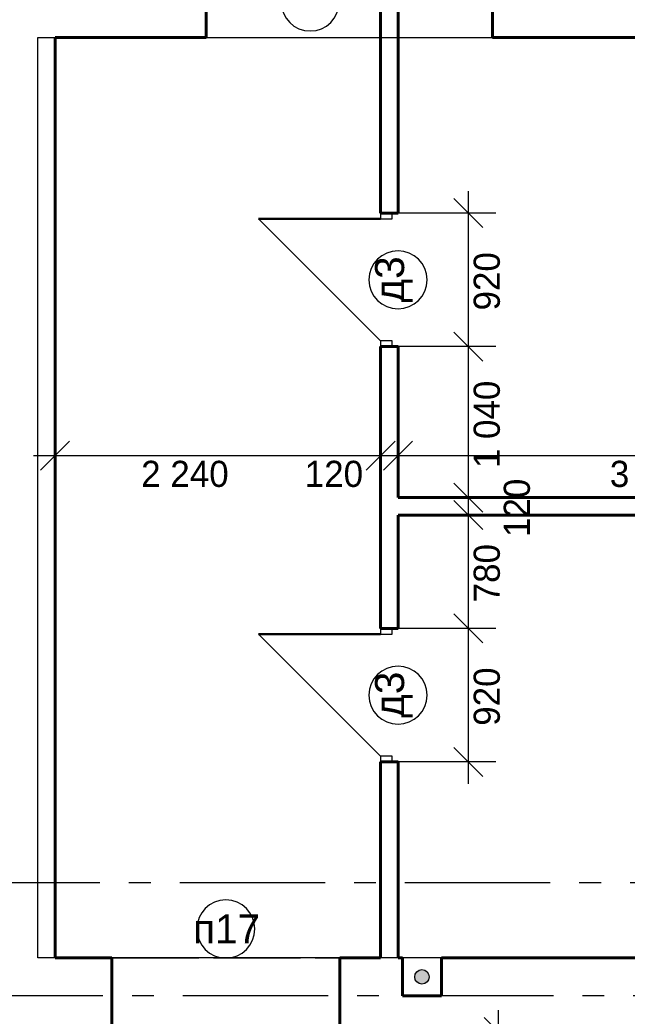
# Model space of a CAD drawing. Extents: x 299995 to 392849, y -57101 to -11292.
# Drawn here: x 374576 to 378755, y -36227 to -29367 of the extents above; entities that cross this region are included whole.
import ezdxf

# ---------------------------------------------------------------- set-up
doc = ezdxf.new("R2010")
doc.units = 0
doc.header["$MEASUREMENT"] = 0
for name, pattern in [('Крупный пунктир', [9375, 0, -9375]), ('Штриховая', [700, 600, -100]), ('Штрихштриховая', [1550, 1000, -200, 150, -200])]:
    doc.linetypes.add(name, pattern=pattern)
for name, color, linetype, lineweight in [('Интерьер- Перегородка_Ном_пера__12', 15, 'Continuous', 18), ('Интерьер- Перегородка_Ном_пера__19', 255, 'Continuous', 0), ('Интерьер- Перегородка_Ном_пера__61', 7, 'Continuous', 40), ('Колонны_Ном_пера__19', 255, 'Continuous', 0), ('Колонны_Ном_пера__21', 7, 'Continuous', 20), ('Линии разрезов_Ном_пера__1', 7, 'Continuous', 13), ('перегородки_Ном_пера__21', 7, 'Continuous', 20), ('перегородки_Ном_пера__41', 7, 'Continuous', 30), ('перегородки_Ном_пера__61', 7, 'Continuous', 40)]:
    doc.layers.add(name, color=color, linetype=linetype, lineweight=lineweight)
for name, color, linetype, lineweight, true_color in [('Интерьер- Перегородка_Ном_пера__3', 7, 'Continuous', 18, 0xdd5800), ('перегородки_Ном_пера__3', 7, 'Continuous', 18, 0xdd5800), ('Перекрытия_Ном_пера__191', 7, 'Continuous', 0, 0xe8e8e8), ('Перекрытия_Ном_пера__4', 7, 'Continuous', 20, 0x016515), ('Розміри ОСЕЙ_Ном_пера__98', 7, 'Continuous', 13, 0x001f3e), ('РОЗМІРИ ПЕРЕГОРОДОК_Ном_пера__98', 7, 'Continuous', 13, 0x001f3e)]:
    doc.layers.add(name, color=color, linetype=linetype, lineweight=lineweight, true_color=true_color)
for name, color, linetype in [('Линии разрезов', 7, 'Continuous'), ('Перекрытия', 7, 'Continuous'), ('Розміри ОСЕЙ', 7, 'Continuous'), ('РОЗМІРИ ПЕРЕГОРОДОК', 7, 'Continuous')]:
    doc.layers.add(name, color=color, linetype=linetype)
doc.styles.add('СГЕНЕРИР_СТИЛЬ_1', font='')
doc.styles.add('СГЕНЕРИР_СТИЛЬ_2', font='')
doc.styles.add('СГЕНЕРИР_СТИЛЬ_3', font='')
doc.styles.add('СГЕНЕРИР_СТИЛЬ_4', font='')
doc.styles.get('СГЕНЕРИР_СТИЛЬ_1').set_extended_font_data('Arial Кириллический')
doc.styles.get('СГЕНЕРИР_СТИЛЬ_2').set_extended_font_data('Century Gothic')
doc.styles.get('СГЕНЕРИР_СТИЛЬ_3').set_extended_font_data('Arial Unicode MS Кириллический')
doc.styles.get('СГЕНЕРИР_СТИЛЬ_4').set_extended_font_data('Century Gothic', bold=True)
doc.dimstyles.new('СГЕНЕРИР_СТИЛЬ__1', dxfattribs={"dimtxt": 179.999995, "dimasz": 190, "dimexe": 0.18, "dimexo": 0, "dimgap": 0.09, "dimtad": 3, "dimtih": 1, "dimtoh": 1, "dimdec": 0, "dimzin": 0, "dimdsep": 46, "dimtxsty": 'СГЕНЕРИР_СТИЛЬ_3', "dimblk": 'ARROWHEAD_6', "dimblk1": 'ARROWHEAD_6', "dimblk2": 'ARROWHEAD_6', "dimcen": 0.09, "dimclrd": 256, "dimclre": 256, "dimclrt": 256, "dimadec": 0, "dimazin": 0, "dimtfac": 1, "dimtdec": 4, "dimtmove": 0, "dimatfit": 3, "dimfxl": 0, "dimtolj": 1, "dimtzin": 0, "dimarcsym": 0})
doc.dimstyles.new('СГЕНЕРИР_СТИЛЬ__10', dxfattribs={"dimtxt": 189.999998, "dimasz": 190, "dimexe": 0.18, "dimexo": 0, "dimgap": 0.09, "dimtad": 3, "dimdec": 0, "dimzin": 0, "dimdsep": 46, "dimtxsty": 'СГЕНЕРИР_СТИЛЬ_3', "dimblk": 'ARROWHEAD_6', "dimblk1": 'ARROWHEAD_6', "dimblk2": 'ARROWHEAD_6', "dimcen": 0.09, "dimclrd": 256, "dimclre": 256, "dimclrt": 256, "dimadec": 0, "dimazin": 0, "dimtfac": 1, "dimtdec": 4, "dimtmove": 0, "dimatfit": 3, "dimfxl": 0, "dimtolj": 1, "dimtzin": 0, "dimarcsym": 0})
doc.dimstyles.new('СГЕНЕРИР_СТИЛЬ__3', dxfattribs={"dimtxt": 179.999995, "dimasz": 190, "dimexe": 0.18, "dimexo": 0, "dimgap": 0.09, "dimtad": 3, "dimdec": 0, "dimzin": 0, "dimdsep": 46, "dimtxsty": 'СГЕНЕРИР_СТИЛЬ_3', "dimblk": 'ARROWHEAD_6', "dimblk1": 'ARROWHEAD_6', "dimblk2": 'ARROWHEAD_6', "dimcen": 0.09, "dimclrd": 256, "dimclre": 256, "dimclrt": 256, "dimadec": 0, "dimazin": 0, "dimtfac": 1, "dimtdec": 4, "dimtmove": 0, "dimatfit": 3, "dimfxl": 0, "dimtolj": 1, "dimtzin": 0, "dimarcsym": 0})

# ---------------------------------------------------------------- blocks, each defined once
blk = doc.blocks.new('*D252')
at = {"layer": 'РОЗМІРИ ПЕРЕГОРОДОК_Ном_пера__98', "linetype": 'Continuous'}
for p, q in [((377870.8, -36336.6), (377870.8, -36186.6)), ((377970.8, -36436.6), (377770.8, -36236.6)), ((378058.3, -36336.6), (376898.1, -36336.6)), ((377870.8, -37412.2), (377870.8, -36336.6)), ((377770.8, -37312.2), (377970.8, -37512.2)), ((378058.3, -37412.2), (376898.1, -37412.2)), ((377870.8, -37562.2), (377870.8, -37412.2))]:
    blk.add_line(p, q, dxfattribs=at)
at = {"layer": 'РОЗМІРИ ПЕРЕГОРОДОК_Ном_пера__98', "insert": (377906.8, -37191.2), "char_height": 180, "attachment_point": 1, "rotation": 90, "style": 'СГЕНЕРИР_СТИЛЬ_2'}
blk.add_mtext('{1\xa0080}', dxfattribs=at)
blk = doc.blocks.new('ARROWHEAD_6')
at = {"linetype": 'Continuous'}
for p, q in [((-0.5, -0.5), (0.5, 0.5)), ((0, 0), (-1, 0))]:
    blk.add_line(p, q, dxfattribs=at)
blk = doc.blocks.new('*D256')
at = {"layer": 'РОЗМІРИ ПЕРЕГОРОДОК_Ном_пера__98', "linetype": 'Continuous'}
for p, q in [((374818.1, -32554.2), (374818.1, -32179.2)), ((377058.1, -32554.2), (377058.1, -32179.2)), ((374918.1, -32266.7), (374718.1, -32466.7)), ((377158.1, -32266.7), (376958.1, -32466.7)), ((374668.1, -32366.7), (374818.1, -32366.7)), ((374818.1, -32366.7), (377058.1, -32366.7))]:
    blk.add_line(p, q, dxfattribs=at)
at = {"layer": 'РОЗМІРИ ПЕРЕГОРОДОК_Ном_пера__98', "char_height": 180, "attachment_point": 1, "style": 'СГЕНЕРИР_СТИЛЬ_2'}
for s, insert in [('{2\xa0240}', (375410.3, -32402.7)), ('{120}', (376536.2, -32402.7))]:
    blk.add_mtext(s, dxfattribs=dict(at, insert=insert))
blk = doc.blocks.new('*D257')
at = {"layer": 'РОЗМІРИ ПЕРЕГОРОДОК_Ном_пера__98', "linetype": 'Continuous'}
for p, q in [((377058.1, -32554.2), (377058.1, -32179.2)), ((377178.1, -32554.2), (377178.1, -32179.2)), ((377158.1, -32266.7), (376958.1, -32466.7)), ((377278.1, -32266.7), (377078.1, -32466.7)), ((377058.1, -32366.7), (377178.1, -32366.7))]:
    blk.add_line(p, q, dxfattribs=at)
blk = doc.blocks.new('*D258')
at = {"layer": 'РОЗМІРИ ПЕРЕГОРОДОК_Ном_пера__98', "linetype": 'Continuous'}
for p, q in [((377178.1, -32554.2), (377178.1, -32179.2)), ((380728.1, -32656.6), (380728.1, -32179.2)), ((377278.1, -32266.7), (377078.1, -32466.7)), ((380628.1, -32466.7), (380828.1, -32266.7)), ((377178.1, -32366.7), (380728.1, -32366.7)), ((380728.1, -32366.7), (380878.1, -32366.7))]:
    blk.add_line(p, q, dxfattribs=at)
at = {"layer": 'РОЗМІРИ ПЕРЕГОРОДОК_Ном_пера__98', "insert": (378636.3, -32402.7), "char_height": 180, "attachment_point": 1, "style": 'СГЕНЕРИР_СТИЛЬ_2'}
blk.add_mtext('{3\xa0550}', dxfattribs=at)
blk = doc.blocks.new('*D296')
at = {"layer": 'РОЗМІРИ ПЕРЕГОРОДОК_Ном_пера__98', "linetype": 'Continuous'}
for p, q in [((377563, -33456.6), (377763, -33656.6)), ((377850.5, -33556.6), (377178.1, -33556.6)), ((377663, -34476.6), (377663, -33556.6)), ((377563, -34376.6), (377763, -34576.6)), ((377850.5, -34476.6), (377178.1, -34476.6)), ((377663, -34626.6), (377663, -34476.6))]:
    blk.add_line(p, q, dxfattribs=at)
at = {"layer": 'РОЗМІРИ ПЕРЕГОРОДОК_Ном_пера__98', "insert": (377699, -34227.5), "char_height": 180, "attachment_point": 1, "rotation": 90, "style": 'СГЕНЕРИР_СТИЛЬ_2'}
blk.add_mtext('{920}', dxfattribs=at)
blk = doc.blocks.new('*D297')
at = {"layer": 'РОЗМІРИ ПЕРЕГОРОДОК_Ном_пера__98', "linetype": 'Continuous'}
for p, q in [((377563, -32676.6), (377763, -32876.6)), ((377850.5, -32776.6), (377475.5, -32776.6)), ((377663, -33556.6), (377663, -32776.6)), ((377563, -33456.6), (377763, -33656.6)), ((377850.5, -33556.6), (377178.1, -33556.6))]:
    blk.add_line(p, q, dxfattribs=at)
at = {"layer": 'РОЗМІРИ ПЕРЕГОРОДОК_Ном_пера__98', "char_height": 180, "attachment_point": 1, "rotation": 90, "style": 'СГЕНЕРИР_СТИЛЬ_2'}
for s, insert in [('{120}', (377906, -32927.5)), ('{780}', (377699, -33377.5))]:
    blk.add_mtext(s, dxfattribs=dict(at, insert=insert))
blk = doc.blocks.new('*D298')
at = {"layer": 'РОЗМІРИ ПЕРЕГОРОДОК_Ном_пера__98', "linetype": 'Continuous'}
for p, q in [((377563, -32556.6), (377763, -32756.6)), ((377850.5, -32656.6), (377475.5, -32656.6)), ((377563, -32676.6), (377763, -32876.6)), ((377663, -32776.6), (377663, -32656.6)), ((377850.5, -32776.6), (377475.5, -32776.6))]:
    blk.add_line(p, q, dxfattribs=at)
blk = doc.blocks.new('*D299')
at = {"layer": 'РОЗМІРИ ПЕРЕГОРОДОК_Ном_пера__98', "linetype": 'Continuous'}
for p, q in [((377563, -31516.6), (377763, -31716.6)), ((377850.5, -31616.6), (377178.1, -31616.6)), ((377663, -32656.6), (377663, -31616.6)), ((377563, -32556.6), (377763, -32756.6)), ((377850.5, -32656.6), (377475.5, -32656.6))]:
    blk.add_line(p, q, dxfattribs=at)
at = {"layer": 'РОЗМІРИ ПЕРЕГОРОДОК_Ном_пера__98', "insert": (377699, -32453.4), "char_height": 180, "attachment_point": 1, "rotation": 90, "style": 'СГЕНЕРИР_СТИЛЬ_2'}
blk.add_mtext('{1\xa0040}', dxfattribs=at)
blk = doc.blocks.new('*D300')
at = {"layer": 'РОЗМІРИ ПЕРЕГОРОДОК_Ном_пера__98', "linetype": 'Continuous'}
for p, q in [((377663, -30696.6), (377663, -30546.6)), ((377763, -30796.6), (377563, -30596.6)), ((377850.5, -30696.6), (377178.1, -30696.6)), ((377663, -31616.6), (377663, -30696.6)), ((377563, -31516.6), (377763, -31716.6)), ((377850.5, -31616.6), (377178.1, -31616.6))]:
    blk.add_line(p, q, dxfattribs=at)
at = {"layer": 'РОЗМІРИ ПЕРЕГОРОДОК_Ном_пера__98', "insert": (377699, -31367.5), "char_height": 180, "attachment_point": 1, "rotation": 90, "style": 'СГЕНЕРИР_СТИЛЬ_2'}
blk.add_mtext('{920}', dxfattribs=at)
blk = doc.blocks.new('Плоскость сечения_2', base_point=(391336.3, -34668.7))
at = {"layer": 'Линии разрезов_Ном_пера__1', "linetype": 'Крупный пунктир'}
blk.add_line((391336.3, -30150.3), (303895.9, -30150.3), dxfattribs=at)
blk = doc.blocks.new('Линия_5162', base_point=(305525.9, -35306.6))
at = {"layer": 'Перекрытия_Ном_пера__4', "linetype": 'Штрихштриховая'}
blk.add_line((305925.9, -35306.6), (389097.3, -35306.6), dxfattribs=at)
blk = doc.blocks.new('Линия_5163', base_point=(389497.3, -36086.6))
at = {"layer": 'Перекрытия_Ном_пера__4', "linetype": 'Штрихштриховая'}
blk.add_line((389097.3, -36086.6), (305925.9, -36086.6), dxfattribs=at)
blk = doc.blocks.new('*D450')
at = {"layer": 'Розміри ОСЕЙ_Ном_пера__98', "linetype": 'Continuous'}
for p, q in [((386152.1, -35986.6), (386352.1, -36186.6)), ((386439.6, -36086.6), (386064.6, -36086.6)), ((386252.1, -36336.6), (386252.1, -36086.6)), ((386152.1, -36236.6), (386352.1, -36436.6)), ((386439.6, -36336.6), (386064.6, -36336.6))]:
    blk.add_line(p, q, dxfattribs=at)
at = {"layer": 'Розміри ОСЕЙ_Ном_пера__98', "insert": (386508.6, -36181.9), "char_height": 190, "attachment_point": 1, "rotation": 90, "style": 'СГЕНЕРИР_СТИЛЬ_4'}
blk.add_mtext('{260}', dxfattribs=at)
blk = doc.blocks.new('*D451')
at = {"layer": 'Розміри ОСЕЙ_Ном_пера__98', "linetype": 'Continuous'}
for p, q in [((386152.1, -35726.6), (386352.1, -35926.6)), ((386439.6, -35826.6), (386064.6, -35826.6)), ((386252.1, -36086.6), (386252.1, -35826.6)), ((386152.1, -35986.6), (386352.1, -36186.6)), ((386439.6, -36086.6), (386064.6, -36086.6))]:
    blk.add_line(p, q, dxfattribs=at)
blk = doc.blocks.new('*D452')
at = {"layer": 'Розміри ОСЕЙ_Ном_пера__98', "linetype": 'Continuous'}
for p, q in [((386152.1, -35206.6), (386352.1, -35406.6)), ((386439.6, -35306.6), (386064.6, -35306.6)), ((386252.1, -35826.6), (386252.1, -35306.6)), ((386152.1, -35726.6), (386352.1, -35926.6)), ((386439.6, -35826.6), (386064.6, -35826.6))]:
    blk.add_line(p, q, dxfattribs=at)
blk = doc.blocks.new('*D456')
at = {"layer": 'Розміри ОСЕЙ_Ном_пера__98', "linetype": 'Continuous'}
for p, q in [((386152.1, -22076.6), (386352.1, -22276.6)), ((386439.6, -22176.6), (386064.6, -22176.6)), ((386252.1, -28976.6), (386252.1, -22176.6)), ((386152.1, -28876.6), (386352.1, -29076.6)), ((386439.6, -28976.6), (386064.6, -28976.6))]:
    blk.add_line(p, q, dxfattribs=at)
at = {"layer": 'Розміри ОСЕЙ_Ном_пера__98', "char_height": 190, "attachment_point": 1, "rotation": 90, "style": 'СГЕНЕРИР_СТИЛЬ_4'}
for s, insert in [('{390}', (386508.6, -22397.6)), ('{120}', (386290.1, -22727.3)), ('{6\xa0800}', (386290.1, -25914.6)), ('{380}', (386290.1, -28876.6))]:
    blk.add_mtext(s, dxfattribs=dict(at, insert=insert))
blk = doc.blocks.new('*D457')
at = {"layer": 'Розміри ОСЕЙ_Ном_пера__98', "linetype": 'Continuous'}
for p, q in [((386152.1, -21956.6), (386352.1, -22156.6)), ((386439.6, -22056.6), (386064.6, -22056.6)), ((386152.1, -22076.6), (386352.1, -22276.6)), ((386252.1, -22176.6), (386252.1, -22056.6)), ((386439.6, -22176.6), (386064.6, -22176.6))]:
    blk.add_line(p, q, dxfattribs=at)
blk = doc.blocks.new('*D458')
at = {"layer": 'Розміри ОСЕЙ_Ном_пера__98', "linetype": 'Continuous'}
for p, q in [((386152.1, -21566.6), (386352.1, -21766.6)), ((386439.6, -21666.6), (386064.6, -21666.6)), ((386252.1, -22056.6), (386252.1, -21666.6)), ((386152.1, -21956.6), (386352.1, -22156.6)), ((386439.6, -22056.6), (386064.6, -22056.6))]:
    blk.add_line(p, q, dxfattribs=at)
at = {"layer": 'Розміри ОСЕЙ_Ном_пера__98', "insert": (386508.6, -21756.9), "char_height": 190, "attachment_point": 1, "rotation": 90, "style": 'СГЕНЕРИР_СТИЛЬ_4'}
blk.add_mtext('{270}', dxfattribs=at)
blk = doc.blocks.new('*D459')
at = {"layer": 'Розміри ОСЕЙ_Ном_пера__98', "linetype": 'Continuous'}
for p, q in [((386152.1, -21296.6), (386352.1, -21496.6)), ((386439.6, -21396.6), (386064.6, -21396.6)), ((386252.1, -21666.6), (386252.1, -21396.6)), ((386152.1, -21566.6), (386352.1, -21766.6)), ((386439.6, -21666.6), (386064.6, -21666.6))]:
    blk.add_line(p, q, dxfattribs=at)
blk = doc.blocks.new('*D460')
at = {"layer": 'Розміри ОСЕЙ_Ном_пера__98', "linetype": 'Continuous'}
for p, q in [((386352.1, -21106.6), (386152.1, -20906.6)), ((386439.6, -21006.6), (386064.6, -21006.6)), ((386252.1, -21396.6), (386252.1, -21006.6)), ((386152.1, -21296.6), (386352.1, -21496.6)), ((386439.6, -21396.6), (386064.6, -21396.6))]:
    blk.add_line(p, q, dxfattribs=at)
at = {"layer": 'Розміри ОСЕЙ_Ном_пера__98', "insert": (386508.6, -21116.3), "char_height": 190, "attachment_point": 1, "rotation": 90, "style": 'СГЕНЕРИР_СТИЛЬ_4'}
blk.add_mtext('{390}', dxfattribs=at)
blk = doc.blocks.new('*D461')
at = {"layer": 'Розміри ОСЕЙ_Ном_пера__98', "linetype": 'Continuous'}
for p, q in [((386252.1, -20886.6), (386252.1, -20736.6)), ((386152.1, -20786.6), (386352.1, -20986.6)), ((386439.6, -20886.6), (386064.6, -20886.6)), ((386352.1, -21106.6), (386152.1, -20906.6)), ((386252.1, -21006.6), (386252.1, -20886.6)), ((386439.6, -21006.6), (386064.6, -21006.6))]:
    blk.add_line(p, q, dxfattribs=at)
at = {"layer": 'Розміри ОСЕЙ_Ном_пера__98', "insert": (386290.1, -20786.6), "char_height": 190, "attachment_point": 1, "rotation": 90, "style": 'СГЕНЕРИР_СТИЛЬ_4'}
blk.add_mtext('{120}', dxfattribs=at)

msp = doc.modelspace()

# ---------------------------------------------------------------- hatches: boundary and pattern name
at = {"layer": 'Колонны_Ном_пера__19', "linetype": 'Continuous'}
msp.add_hatch(color=256, dxfattribs=at).paths.add_polyline_path([(377343, -36006.6, 0.414214), (377393, -35956.6, 0.414214), (377343, -35906.6, 0.414214), (377293, -35956.6, 0.414214)], flags=0)

# ---------------------------------------------------------------- linework, layer by layer
at = {"layer": 'Интерьер- Перегородка_Ном_пера__12', "linetype": 'Continuous'}
msp.add_line((377478.1, -35826.6), (377208.1, -35826.6), dxfattribs=at)
at = {"layer": 'Интерьер- Перегородка_Ном_пера__19', "linetype": 'Штриховая'}
for p, q in [((375858.1, -29486.6), (377828.1, -29486.6)), ((375208.1, -35826.6), (376778.1, -35826.6))]:
    msp.add_line(p, q, dxfattribs=at)
at = {"layer": 'Интерьер- Перегородка_Ном_пера__3', "linetype": 'Continuous'}
for centre, start, end in [((376573.9, -29242.8), 180, 0), ((375993.1, -35626.6), 0, 180), ((375993.1, -35626.6), 180, 0)]:
    msp.add_arc(centre, 200, start, end, dxfattribs=at)
at = {"layer": 'Интерьер- Перегородка_Ном_пера__61', "linetype": 'Continuous'}
for p, q in [((375858.1, -28976.6), (375858.1, -29486.6)), ((377828.1, -28976.6), (377828.1, -29486.6)), ((374818.1, -30916.6), (374818.1, -29486.6)), ((374818.1, -29486.6), (375208.1, -29486.6)), ((375208.1, -29486.6), (375478.1, -29486.6)), ((375478.1, -29486.6), (375858.1, -29486.6)), ((377828.1, -29486.6), (380728.1, -29486.6)), ((374818.1, -31186.6), (374818.1, -30916.6)), ((374818.1, -31576.6), (374818.1, -31186.6)), ((374818.1, -32346.6), (374818.1, -31576.6)), ((374818.1, -32616.6), (374818.1, -32346.6)), ((374818.1, -32616.6), (374818.1, -33386.6)), ((374818.1, -35826.6), (374818.1, -33386.6)), ((375208.1, -35826.6), (374818.1, -35826.6)), ((375208.1, -35826.6), (375208.1, -36336.6)), ((377058.1, -35826.6), (376778.1, -35826.6)), ((376778.1, -35826.6), (376778.1, -36336.6)), ((377208.1, -35826.6), (377178.1, -35826.6)), ((377208.1, -36086.6), (377208.1, -35826.6)), ((380728.1, -35826.6), (377478.1, -35826.6)), ((377478.1, -35826.6), (377478.1, -36086.6)), ((377478.1, -36086.6), (377208.1, -36086.6))]:
    msp.add_line(p, q, dxfattribs=at)
at = {"layer": 'Колонны_Ном_пера__21', "linetype": 'Continuous'}
msp.add_circle((377343, -35956.6), 50, dxfattribs=at)
at = {"layer": 'перегородки_Ном_пера__21', "linetype": 'Continuous'}
for p, q in [((377138.1, -30696.6), (377058.1, -30696.6)), ((377058.1, -30696.6), (377058.1, -30736.6)), ((377138.1, -30736.6), (377138.1, -30696.6)), ((377058.1, -31576.6), (376218.1, -30736.6)), ((377058.1, -30736.6), (377098.1, -30736.6)), ((377098.1, -30736.6), (377123.5, -30736.6)), ((377123.5, -30736.6), (377138.1, -30736.6)), ((377098.1, -31576.6), (377058.1, -31576.6)), ((377058.1, -31576.6), (377058.1, -31616.6)), ((377058.1, -31616.6), (377138.1, -31616.6)), ((377123.5, -31576.6), (377098.1, -31576.6)), ((377138.1, -31576.6), (377123.5, -31576.6)), ((377138.1, -31616.6), (377138.1, -31576.6)), ((377058.1, -34436.6), (376218.1, -33596.6)), ((377138.1, -33556.6), (377058.1, -33556.6)), ((377058.1, -33556.6), (377058.1, -33596.6)), ((377058.1, -33596.6), (377098.1, -33596.6)), ((377098.1, -33596.6), (377123.5, -33596.6)), ((377123.5, -33596.6), (377138.1, -33596.6)), ((377138.1, -33596.6), (377138.1, -33556.6)), ((377098.1, -34436.6), (377058.1, -34436.6)), ((377058.1, -34436.6), (377058.1, -34476.6)), ((377123.5, -34436.6), (377098.1, -34436.6)), ((377138.1, -34436.6), (377123.5, -34436.6)), ((377138.1, -34476.6), (377138.1, -34436.6)), ((377058.1, -34476.6), (377138.1, -34476.6))]:
    msp.add_line(p, q, dxfattribs=at)
at = {"layer": 'перегородки_Ном_пера__3', "linetype": 'Continuous'}
for centre, start, end in [((377178.1, -31156.6), 90, 270), ((377178.1, -31156.6), 270, 90), ((377178.1, -34016.6), 90, 270), ((377178.1, -34016.6), 270, 90)]:
    msp.add_arc(centre, 200, start, end, dxfattribs=at)
at = {"layer": 'перегородки_Ном_пера__41', "linetype": 'Continuous'}
for p, q in [((377058.1, -30736.6), (376218.1, -30736.6)), ((377058.1, -33596.6), (376218.1, -33596.6))]:
    msp.add_line(p, q, dxfattribs=at)
at = {"layer": 'перегородки_Ном_пера__61', "linetype": 'Continuous'}
for p, q in [((377058.1, -29096.6), (377058.1, -30696.6)), ((377178.1, -30696.6), (377178.1, -29096.6)), ((377058.1, -30696.6), (377178.1, -30696.6)), ((377058.1, -31616.6), (377058.1, -33556.6)), ((377058.1, -31616.6), (377178.1, -31616.6)), ((377178.1, -32656.6), (377178.1, -31616.6)), ((380728.1, -32656.6), (377178.1, -32656.6)), ((377178.1, -33556.6), (377178.1, -32776.6)), ((377178.1, -32776.6), (380728.1, -32776.6)), ((377058.1, -33556.6), (377178.1, -33556.6)), ((377058.1, -34476.6), (377058.1, -35826.6)), ((377058.1, -34476.6), (377178.1, -34476.6)), ((377178.1, -35826.6), (377178.1, -34476.6))]:
    msp.add_line(p, q, dxfattribs=at)
at = {"layer": 'Перекрытия_Ном_пера__191', "linetype": 'Continuous'}
for p, q in [((374698.1, -35826.6), (374698.1, -29486.6)), ((374698.1, -29486.6), (380858.1, -29486.6)), ((380858.1, -35826.6), (374698.1, -35826.6))]:
    msp.add_line(p, q, dxfattribs=at)

# ---------------------------------------------------------------- block references
at = {"layer": 'Линии разрезов'}
msp.add_blockref('Плоскость сечения_2', (391336.3, -34668.7), dxfattribs=at)
at = {"layer": 'Перекрытия', "linetype": 'Штрихштриховая'}
for name, p in [('Линия_5162', (305525.9, -35306.6)), ('Линия_5163', (389497.3, -36086.6))]:
    msp.add_blockref(name, p, dxfattribs=at)

# ---------------------------------------------------------------- texts
at = {"layer": 'Интерьер- Перегородка_Ном_пера__3', "linetype": 'Continuous', "insert": (375767.2, -35726.6), "char_height": 200, "attachment_point": 7, "style": 'СГЕНЕРИР_СТИЛЬ_1'}
msp.add_mtext('{п17}', dxfattribs=at)
at = {"layer": 'перегородки_Ном_пера__3', "linetype": 'Continuous', "char_height": 200, "attachment_point": 7, "rotation": 90, "style": 'СГЕНЕРИР_СТИЛЬ_1'}
for insert in [(377278.1, -31313), (377278.1, -34173)]:
    msp.add_mtext('{д3}', dxfattribs=dict(at, insert=insert))

# ---------------------------------------------------------------- dimensions: what is measured, and where the dimension line sits
at = {"layer": 'Розміри ОСЕЙ', "linetype": 'Continuous'}
for p1, p2, picture, middle in [((388868, -21006.6), (374413.1, -20886.6), '*D461', (386385.1, -20573)), ((374413.1, -21396.6), (388868, -21006.6), '*D460', (386603.6, -20902.6)), ((374413.1, -21666.6), (374413.1, -21396.6), '*D459', (386603.6, -21543.3)), ((386682.8, -22056.6), (374413.1, -21666.6), '*D458', (386603.6, -22183.9)), ((374413.1, -22176.6), (386682.8, -22056.6), '*D457', (386385.1, -22513.6)), ((378873.1, -28976.6), (374413.1, -22176.6), '*D456', (386385.1, -25588.9)), ((377838.1, -35826.6), (387063.3, -35306.6), '*D452', (386385.1, -34993)), ((387040.1, -36086.6), (377838.1, -35826.6), '*D451', (386603.6, -35968.3)), ((377838.1, -36336.6), (387040.1, -36086.6), '*D450', (386385.1, -36673.6))]:
    dim = msp.add_linear_dim(base=(386252.1, -42886.6), p1=p1, p2=p2, angle=90, dimstyle='СГЕНЕРИР_СТИЛЬ__10', dxfattribs=at)
    dim.commit()
    dim.dimension.update_dxf_attribs({"geometry": picture, "text_midpoint": middle})
at = {"layer": 'РОЗМІРИ ПЕРЕГОРОДОК', "linetype": 'Continuous'}
for p1, p2, picture, middle in [((374818.1, -29256.6), (377058.1, -32656.6), '*D256', (375718.9, -32492.7)), ((377058.1, -32656.6), (377178.1, -32656.6), '*D257', (376738.6, -32492.7)), ((377178.1, -32656.6), (380728.1, -32656.6), '*D258', (378944.8, -32492.7))]:
    dim = msp.add_linear_dim(base=(374818.1, -32366.7), p1=p1, p2=p2, dimstyle='СГЕНЕРИР_СТИЛЬ__1', dxfattribs=at)
    dim.commit()
    dim.dimension.update_dxf_attribs({"geometry": picture, "text_midpoint": middle})
for p1, p2, picture, middle in [((377178.1, -31616.6), (377178.1, -30696.6), '*D300', (377789, -31165.1)), ((379213.1, -32656.6), (377178.1, -31616.6), '*D299', (377789, -32144.9)), ((377178.1, -33556.6), (379213.1, -32776.6), '*D297', (377789, -33175.1)), ((379213.1, -32776.6), (379213.1, -32656.6), '*D298', (377996, -32725.1)), ((377178.1, -34476.6), (377178.1, -33556.6), '*D296', (377789, -34025.1))]:
    dim = msp.add_linear_dim(base=(377663, -34476.6), p1=p1, p2=p2, angle=90, dimstyle='СГЕНЕРИР_СТИЛЬ__3', dxfattribs=at)
    dim.commit()
    dim.dimension.update_dxf_attribs({"geometry": picture, "text_midpoint": middle})
dim = msp.add_linear_dim(base=(377870.8, -37412.2), p1=(376898.1, -37412.2), p2=(376898.1, -36336.6), angle=90, text='\\A1;1\xa0080', dimstyle='СГЕНЕРИР_СТИЛЬ__3', dxfattribs=at)
dim.commit()
dim.dimension.update_dxf_attribs({"geometry": '*D252', "text_midpoint": (377996.8, -36882.6)})

doc.saveas('drawing.dxf')
